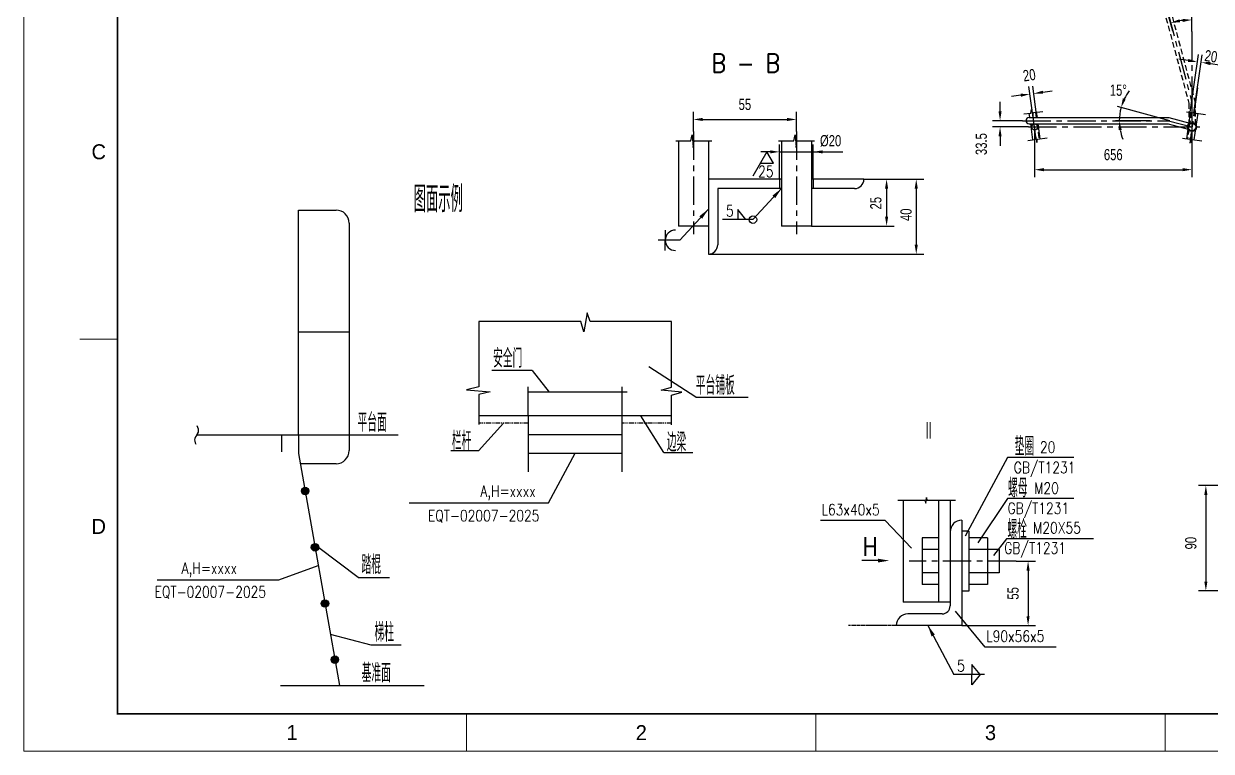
# Model space of a CAD drawing. Extents: x 148 to 221443, y -36682 to 6758.
# Drawn here: x 150963 to 157299, y -12368 to -8484 of the extents above; entities that cross this region are included whole.
import ezdxf
from ezdxf.enums import TextEntityAlignment as Align

# ---------------------------------------------------------------- set-up
doc = ezdxf.new("R2010")
doc.units = 0
doc.header["$LTSCALE"] = 10
doc.header["$MEASUREMENT"] = 0
for name, pattern in [('CENTERX2', [4, 2.5, -0.5, 0.5, -0.5]), ('HIDDENX2', [0.75, 0.5, -0.25]), ('PHANTOM', [2.5, 1.25, -0.25, 0.25, -0.25, 0.25, -0.25])]:
    doc.linetypes.add(name, pattern=pattern)
for name, color, linetype in [('2', 4, 'Continuous'), ('CENTER', 1, 'CENTERX2'), ('DIM', 4, 'Continuous'), ('HIDDEN', 7, 'HIDDENX2'), ('MAIN', 6, 'Continuous'), ('RED', 7, 'Continuous'), ('TEXT', 7, 'Continuous')]:
    doc.layers.add(name, color=color, linetype=linetype)
doc.layers.add('2（细实线）', color=3, linetype='Continuous', lineweight=20)
doc.layers.add('图框层', color=7, linetype='Continuous', lineweight=15)
doc.styles.add('HZ', font='ROMS.SHX', dxfattribs={"width": 0.75, "bigfont": 'GBCBIG.SHX'})
doc.styles.get("Standard").update_dxf_attribs({"font": 'wison_e.shx', "width": 0.75, "bigfont": 'wison_c.shx'})
doc.styles.add('XW', font='ROMANS.shx', dxfattribs={"width": 0.85})
doc.dimstyles.new('DIM1', dxfattribs={"dimscale": 20, "dimtxt": 3, "dimasz": 2.5, "dimexe": 2, "dimexo": 0, "dimgap": 1, "dimtad": 0, "dimdec": 0, "dimzin": 0, "dimdsep": 46, "dimtxsty": 'Standard', "dimcen": 2, "dimclrd": 3, "dimclre": 3, "dimclrt": 3, "dimadec": 0, "dimazin": 0, "dimtfac": 0.666667, "dimtdec": 0, "dimtofl": 0, "dimtmove": 2, "dimatfit": 1, "dimfxl": 2, "dimtvp": 1.333333, "dimtolj": 1, "dimtzin": 0, "dimarcsym": 0})

# ---------------------------------------------------------------- blocks, each defined once
blk = doc.blocks.new('*D634')
at = {"color": 3, "lineweight": -2}
for p, q in [((157612, -10949.7), (157230.5, -10949.7)), ((157270.5, -10999.7), (157270.5, -11462.2)), ((157612, -11512.2), (157230.5, -11512.2))]:
    blk.add_line(p, q, dxfattribs=at)
at = {"color": 3}
for points in [[(157278.8, -10999.7), (157262.2, -10999.7), (157270.5, -10949.7)], [(157262.2, -11462.2), (157278.8, -11462.2), (157270.5, -11512.2)]]:
    blk.add_solid(points, dxfattribs=at)
at = {"layer": 'Defpoints', "color": 0}
for p in [(157612, -10949.7), (157270.5, -11512.2), (157612, -11512.2)]:
    blk.add_point(p, dxfattribs=at)
at = {"color": 3, "insert": (157190.5, -11257.1), "char_height": 60, "attachment_point": 5, "rotation": 90}
blk.add_mtext('\\A1;90', dxfattribs=at)
blk = doc.blocks.new('*D639')
at = {"color": 3, "lineweight": -2}
for p, q in [((154536, -9060.5), (154536, -8955.4)), ((154586, -8995.4), (155036, -8995.4)), ((155086, -9060.5), (155086, -8955.4))]:
    blk.add_line(p, q, dxfattribs=at)
at = {"color": 3}
for points in [[(154586, -8987), (154586, -9003.7), (154536, -8995.4)], [(155036, -9003.7), (155036, -8987), (155086, -8995.4)]]:
    blk.add_solid(points, dxfattribs=at)
at = {"layer": 'Defpoints', "color": 0}
for p in [(155086, -8995.4), (154536, -9060.5), (155086, -9060.5)]:
    blk.add_point(p, dxfattribs=at)
at = {"color": 3, "insert": (154811, -8915.4), "char_height": 60, "attachment_point": 5}
blk.add_mtext('\\A1;55', dxfattribs=at)
blk = doc.blocks.new('*D640')
at = {"color": 3, "lineweight": -2}
for p, q in [((155446, -9314.2), (155607, -9314.2)), ((155567, -9364.2), (155567, -9514.2)), ((155166, -9564.2), (155607, -9564.2))]:
    blk.add_line(p, q, dxfattribs=at)
at = {"color": 3}
for points in [[(155575.4, -9364.2), (155558.7, -9364.2), (155567, -9314.2)], [(155558.7, -9514.2), (155575.4, -9514.2), (155567, -9564.2)]]:
    blk.add_solid(points, dxfattribs=at)
at = {"layer": 'Defpoints', "color": 0}
for p in [(155446, -9314.2), (155166, -9564.2), (155567, -9564.2)]:
    blk.add_point(p, dxfattribs=at)
at = {"color": 3, "insert": (155509.8, -9442.3), "char_height": 60, "attachment_point": 5, "rotation": 90}
blk.add_mtext('\\A1;25', dxfattribs=at)
blk = doc.blocks.new('*D641')
at = {"color": 3, "lineweight": -2}
for p, q in [((155446, -9314.2), (155765.3, -9314.2)), ((155725.3, -9364.2), (155725.3, -9664.2)), ((154616, -9714.2), (155765.3, -9714.2))]:
    blk.add_line(p, q, dxfattribs=at)
at = {"color": 3}
for points in [[(155733.7, -9364.2), (155717, -9364.2), (155725.3, -9314.2)], [(155717, -9664.2), (155733.7, -9664.2), (155725.3, -9714.2)]]:
    blk.add_solid(points, dxfattribs=at)
at = {"layer": 'Defpoints', "color": 0}
for p in [(155446, -9314.2), (154616, -9714.2), (155725.3, -9714.2)]:
    blk.add_point(p, dxfattribs=at)
at = {"color": 3, "insert": (155671.1, -9504.1), "char_height": 60, "attachment_point": 5, "rotation": 90}
blk.add_mtext('\\A1;40', dxfattribs=at)
blk = doc.blocks.new('*D642')
at = {"color": 3, "lineweight": -2}
for p, q in [((154946, -9168.3), (154896, -9168.3)), ((154996, -9314.2), (154996, -9128.3)), ((155176, -9314.2), (155176, -9128.3)), ((155226, -9168.3), (155276, -9168.3))]:
    blk.add_line(p, q, dxfattribs=at)
at = {"color": 3}
for points in [[(154946, -9176.7), (154946, -9160), (154996, -9168.3)], [(155226, -9160), (155226, -9176.7), (155176, -9168.3)]]:
    blk.add_solid(points, dxfattribs=at)
at = {"layer": 'Defpoints', "color": 0}
for p in [(155176, -9168.3), (154996, -9314.2), (155176, -9314.2)]:
    blk.add_point(p, dxfattribs=at)
at = {"color": 3, "insert": (155268.3, -9109.9), "char_height": 60, "attachment_point": 5}
blk.add_mtext('\\A1;%%c20', dxfattribs=at)
blk = doc.blocks.new('*D677')
at = {"color": 3, "lineweight": -2}
for p, q in [((156257.9, -11353.1), (156362, -11353.1)), ((156322, -11403.1), (156322, -11646.9)), ((155968.5, -11696.9), (156362, -11696.9))]:
    blk.add_line(p, q, dxfattribs=at)
at = {"color": 3}
for points in [[(156330.3, -11403.1), (156313.7, -11403.1), (156322, -11353.1)], [(156313.7, -11646.9), (156330.3, -11646.9), (156322, -11696.9)]]:
    blk.add_solid(points, dxfattribs=at)
at = {"layer": 'Defpoints', "color": 0}
for p in [(156257.9, -11353.1), (155968.5, -11696.9), (156322, -11696.9)]:
    blk.add_point(p, dxfattribs=at)
at = {"color": 3, "insert": (156242, -11525), "char_height": 60, "attachment_point": 5, "rotation": 90}
blk.add_mtext('\\A1;55', dxfattribs=at)
blk = doc.blocks.new('*D679')
at = {"color": 3, "lineweight": -2}
for p, q in [((156172.5, -8951.9), (156172.5, -8901.9)), ((156292.7, -9001.9), (156132.5, -9001.9)), ((156324, -9035.4), (156132.5, -9035.4)), ((156172.5, -9085.4), (156172.5, -9135.4))]:
    blk.add_line(p, q, dxfattribs=at)
at = {"color": 3}
for points in [[(156164.2, -8951.9), (156180.8, -8951.9), (156172.5, -9001.9)], [(156180.8, -9085.4), (156164.2, -9085.4), (156172.5, -9035.4)]]:
    blk.add_solid(points, dxfattribs=at)
at = {"layer": 'Defpoints', "color": 0}
for p in [(156172.5, -9035.4), (156292.7, -9001.9), (156324, -9035.4)]:
    blk.add_point(p, dxfattribs=at)
at = {"color": 3, "insert": (156072.4, -9127), "char_height": 60, "attachment_point": 5, "rotation": 90}
blk.add_mtext('\\A1;33.5', dxfattribs=at)
blk = doc.blocks.new('*D682')
at = {"color": 3, "linetype": 'Continuous', "lineweight": -2}
for p, q in [((157196.5, -8526.3), (157196.5, -8423.9)), ((157094.1, -8523.7), (157071.8, -8440.3))]:
    blk.add_line(p, q, dxfattribs=at)
blk.add_arc((157196.5, -8906), 442.1, 96.48393, 98.51607, dxfattribs=at)
at = {"color": 3}
for points in [[(157129.4, -8460.6), (157132.8, -8476.9), (157082.1, -8479)], [(157147.1, -8475), (157146.1, -8458.4), (157196.5, -8463.9)]]:
    blk.add_solid(points, dxfattribs=at)
at = {"layer": 'Defpoints', "color": 0}
for p in [(157119.8, -8470.6), (157094.1, -8523.7), (157196.5, -8526.3), (157196.5, -8906), (157196.5, -9123.4)]:
    blk.add_point(p, dxfattribs=at)
at = {"color": 3, "insert": (157152.5, -8395.3), "char_height": 60, "attachment_point": 5, "rotation": 4.92601}
blk.add_mtext('\\A1;15%%d', dxfattribs=at)
blk = doc.blocks.new('*D683')
at = {"color": 3, "lineweight": -2}
for p, q in [((156356.5, -9035.4), (156356.5, -9303.4)), ((157196.5, -9035.4), (157196.5, -9303.4)), ((156406.5, -9263.4), (157146.5, -9263.4))]:
    blk.add_line(p, q, dxfattribs=at)
at = {"color": 3}
for points in [[(156406.5, -9255.1), (156406.5, -9271.8), (156356.5, -9263.4)], [(157146.5, -9271.8), (157146.5, -9255.1), (157196.5, -9263.4)]]:
    blk.add_solid(points, dxfattribs=at)
at = {"layer": 'Defpoints', "color": 0}
for p in [(156356.5, -9035.4), (157196.5, -9035.4), (157196.5, -9263.4)]:
    blk.add_point(p, dxfattribs=at)
at = {"color": 3, "insert": (156776.5, -9183.4), "char_height": 60, "attachment_point": 5}
blk.add_mtext('\\A1;656', dxfattribs=at)
blk = doc.blocks.new('*D695')
at = {"color": 3, "linetype": 'Continuous', "lineweight": -2}
for p, q in [((156282.6, -8866.4), (156233.1, -8873.3)), ((156349.5, -8985.1), (156326.7, -8819.9)), ((156369.3, -8982.4), (156346.5, -8817.2)), ((156401.5, -8850), (156451, -8843.1))]:
    blk.add_line(p, q, dxfattribs=at)
at = {"color": 3}
for points in [[(156283.8, -8874.7), (156281.5, -8858.2), (156332.1, -8859.6)], [(156400.3, -8841.7), (156402.6, -8858.2), (156352, -8856.8)]]:
    blk.add_solid(points, dxfattribs=at)
at = {"layer": 'Defpoints', "color": 0}
for p in [(156352, -8856.8), (156349.5, -8985.1), (156369.3, -8982.4)]:
    blk.add_point(p, dxfattribs=at)
at = {"color": 3, "insert": (156328.3, -8759.1), "char_height": 60, "attachment_point": 5, "rotation": 7.88374}
blk.add_mtext('\\A1;20', dxfattribs=at)
blk = doc.blocks.new('*D696')
at = {"color": 3, "linetype": 'Continuous', "lineweight": -2}
for p, q in [((157175.7, -8680.5), (157126.2, -8673.5)), ((157187.3, -8957), (157230.8, -8647.8)), ((157207.1, -8959.7), (157250.6, -8650.6)), ((157294.5, -8697.2), (157344.1, -8704.2))]:
    blk.add_line(p, q, dxfattribs=at)
at = {"color": 3}
for points in [[(157174.5, -8688.7), (157176.9, -8672.2), (157225.2, -8687.5)], [(157295.7, -8688.9), (157293.4, -8705.4), (157245, -8690.2)]]:
    blk.add_solid(points, dxfattribs=at)
at = {"layer": 'Defpoints', "color": 0}
for p in [(157245, -8690.2), (157187.3, -8957), (157207.1, -8959.7)]:
    blk.add_point(p, dxfattribs=at)
at = {"color": 3, "insert": (157297.8, -8658.4), "char_height": 60, "attachment_point": 5, "rotation": 352}
blk.add_mtext('\\A1;20', dxfattribs=at)
blk = doc.blocks.new('a2')
for p, q in [((15326.09, 9816.74), (15336.09, 9816.74)), ((15429.25, 9706.74), (15429.25, 9716.74)), ((15522.42, 9706.74), (15522.42, 9716.74)), ((15615.59, 9706.74), (15615.59, 9716.74))]:
    blk.add_line(p, q)
at = {"layer": '图框层', "ltscale": 10}
blk.add_lwpolyline([(15311.09, 10126.74), (15905.09, 10126.74), (15905.09, 9706.74), (15311.09, 9706.74)], close=True, dxfattribs=at)
at = {"layer": '图框层', "ltscale": 10, "const_width": 0.5}
blk.add_lwpolyline([(15336.09, 10116.74), (15895.09, 10116.74), (15895.09, 9716.74), (15336.09, 9716.74)], close=True, dxfattribs=at)
at = {"style": 'HZ'}
for s, p in [('C', (15331.09, 9866.74)), ('D', (15331.09, 9766.74)), ('1', (15382.67, 9711.74)), ('2', (15475.84, 9711.74)), ('3', (15569, 9711.74))]:
    blk.add_text(s, height=4, dxfattribs=at).set_placement(p, align=Align.MIDDLE)

msp = doc.modelspace()

# ---------------------------------------------------------------- hatches: boundary and pattern name
at = {"layer": 'RED'}
h = msp.add_hatch(color=256, dxfattribs=at)
h.paths.add_polyline_path([(152461.0133, -10959.4278, 0.363970234), (152444.4863, -10979.124, 0.466307658), (152467.9592, -10998.8202)])
h.paths.add_polyline_path([(152461.0133, -10959.4278), (152467.9592, -10998.8202, 0.363970234), (152484.4863, -10979.124, 0.466307658)])
h = msp.add_hatch(color=256, dxfattribs=at)
h.paths.add_polyline_path([(152513.9114, -11259.4278, 0.363970234), (152497.3844, -11279.124, 0.466307658), (152520.8573, -11298.8202)])
h.paths.add_polyline_path([(152513.9114, -11259.4278), (152520.8573, -11298.8202, 0.363970234), (152537.3844, -11279.124, 0.466307658)])
h = msp.add_hatch(color=256, dxfattribs=at)
h.paths.add_polyline_path([(152566.8095, -11559.4278, 0.363970234), (152550.2825, -11579.124, 0.466307658), (152573.7554, -11598.8202)])
h.paths.add_polyline_path([(152566.8095, -11559.4278), (152573.7554, -11598.8202, 0.363970234), (152590.2825, -11579.124, 0.466307658)])
h = msp.add_hatch(color=256, dxfattribs=at)
h.paths.add_polyline_path([(152619.7076, -11859.4278, 0.363970234), (152603.1806, -11879.124, 0.466307658), (152626.6535, -11898.8202)])
h.paths.add_polyline_path([(152619.7076, -11859.4278), (152626.6535, -11898.8202, 0.363970234), (152643.1806, -11879.124, 0.466307658)])

# ---------------------------------------------------------------- linework, layer by layer
at = {"color": 3}
for p, q in [((157077.8662, -9001.8953), (156798.5555, -8927.0542)), ((156972.7928, -9001.8953), (156788.7024, -9001.8953)), ((154995.9506, -9168.3312), (155333.2241, -9168.3312))]:
    msp.add_line(p, q, dxfattribs=at)
at = {"color": 1, "linetype": 'Continuous'}
msp.add_line((157179.4037, -9013.4647), (157174.7063, -9046.8878), dxfattribs=at)
at = {"linetype": 'Continuous'}
for p, q in [((154772.9693, -9475.5794), (154772.9693, -9530.1938)), ((154816.7041, -9530.1938), (154772.9693, -9475.5794)), ((154816.7041, -9530.1938), (154772.9693, -9530.1938)), ((156066.1623, -11958.6863), (156022.4275, -11904.0718)), ((156022.4275, -11904.0718), (156022.4275, -11958.6863)), ((156066.1623, -11958.6863), (156022.4275, -12013.3007)), ((156022.4275, -12013.3007), (156022.4275, -11958.6863))]:
    msp.add_line(p, q, dxfattribs=at)
at = {"color": 4, "linetype": 'PHANTOM'}
msp.add_line((155618.4687, -11696.8857), (155363.2012, -11696.8857), dxfattribs=at)
at = {"color": 3}
msp.add_lwpolyline([(154893.7701, -9228.2748), (154963.0521, -9228.3874), (154928.5086, -9168.3312), (154853.2419, -9298.209)], dxfattribs=at)
at = {"color": 7}
msp.add_circle((157196.5186, -9035.3914), 20, dxfattribs=at)
at = {"color": 3}
for start, end in [(143.68268842, 154.34134421), (165, 180), (190.65865579, 201.31731158)]:
    msp.add_arc((157077.8662, -9001.8953), 269.1638, start, end, dxfattribs=at)
for points in [[(156843.059, -8888.2402), (156827.4305, -8882.4499), (156817.874, -8932.2306)], [(156805.0491, -9052.4532), (156821.6438, -9050.9052), (156808.7024, -9001.8953)]]:
    msp.add_solid(points, dxfattribs=at)
at = {"layer": '2', "color": 3, "linetype": 'Continuous'}
for p, q in [((155005.9506, -9364.1788), (154853.9477, -9530.1938)), ((154615.9506, -9474.2619), (154463.9477, -9640.2769)), ((154853.9477, -9530.1938), (154691.0724, -9530.1938)), ((154463.9477, -9640.2769), (154349.0063, -9640.2769)), ((154548.96, -10477.9636), (154298.3193, -10315.1956)), ((153676.2594, -10335.8616), (153461.0893, -10335.8616)), ((153676.2594, -10335.8616), (153766.3442, -10451.1649)), ((154548.96, -10477.9636), (154829.0369, -10477.9636)), ((154378.0104, -10773.0273), (154255.6175, -10577.1576)), ((153389.8715, -10764.8261), (153522.7868, -10616.9391)), ((152429.2209, -10679.124), (152960.5444, -10679.124)), ((153389.8715, -10764.8261), (153241.3196, -10764.8261)), ((153763.8205, -11041.1898), (153904.7695, -10777.1576)), ((154378.0104, -10773.0273), (154532.6865, -10773.0273)), ((156211.339, -10800.5495), (155986.8912, -11219.1754)), ((156565.234, -10800.5495), (156211.339, -10800.5495)), ((156211.7309, -11017.9315), (156053.5075, -11255.7978)), ((156565.234, -11017.9315), (156211.7309, -11017.9315)), ((153019.842, -11041.1898), (153763.8205, -11041.1898)), ((155558.5197, -11135.9427), (155213.7219, -11135.9427)), ((155558.5197, -11135.9427), (155699.1041, -11283.3188)), ((156207.3285, -11233.4695), (156136.7778, -11322.384)), ((156671.2578, -11233.4695), (156207.3285, -11233.4695)), ((152747.4252, -11440.0191), (152537.2604, -11281.3475)), ((152324.7079, -11452.5857), (152534.506, -11376.2255)), ((155521.3681, -11350.1293), (155435.5139, -11350.1293)), ((151675.63, -11452.5857), (152324.7079, -11452.5857)), ((152747.4252, -11440.0191), (152915.4675, -11440.0191)), ((156092.265, -11811.7127), (155934.5533, -11620.6889)), ((155787.6103, -11696.8857), (155925.9581, -11958.6863)), ((152816.5393, -11800.9278), (152599.6128, -11745.4645)), ((152977.0336, -11800.9278), (152816.5393, -11800.9278)), ((156472.4558, -11811.7127), (156092.265, -11811.7127)), ((156088.8334, -11958.6863), (155925.9581, -11958.6863)), ((152332.6355, -12016.8265), (153099.2752, -12016.8265))]:
    msp.add_line(p, q, dxfattribs=at)
msp.add_open_spline([(151887.454, -10628.7584), (151892.5972, -10641.0432), (151900.1035, -10665.7899), (151869.1518, -10695.8633), (151875.9252, -10718.356), (151880.8282, -10728.7584)], degree=3, knots=[9.807065515, 9.807065515, 9.807065515, 9.807065515, 46.531960187, 84.910027592, 116.857893143, 116.857893143, 116.857893143, 116.857893143], dxfattribs=at)
for points in [[(154958.0574, -9401.6787), (154972.8083, -9415.1846), (155005.9506, -9364.1788)], [(154568.0574, -9511.7617), (154582.8083, -9525.2676), (154615.9506, -9474.2619)], [(155521.3681, -11360.1293), (155521.3681, -11340.1293), (155581.3681, -11350.1293)], [(155806.8022, -11754.6064), (155824.485, -11745.2619), (155787.6103, -11696.8857)]]:
    msp.add_solid(points, dxfattribs=at)
at = {"layer": 'CENTER', "color": 1, "ltscale": 6}
for p, q in [((156999.7192, -8171.4941), (157196.5181, -8905.9573)), ((157196.5181, -8526.2642), (157196.5181, -9123.3973)), ((157225.8224, -8826.8799), (157184.27, -9122.5408)), ((156365.7698, -9102.3788), (156347.2191, -8968.4118)), ((154535.9506, -9060.4818), (154535.9506, -9607.1948)), ((155085.9506, -9060.4818), (155085.9506, -9607.1948)), ((156292.722, -9001.8953), (157071.5091, -9001.8953)), ((156324.0484, -9035.3953), (157238.0583, -9035.3953)), ((157071.4944, -9001.8914), (157196.5181, -9035.3914)), ((156257.8817, -11353.1357), (155688.1806, -11353.1357))]:
    msp.add_line(p, q, dxfattribs=at)
at = {"layer": 'DIM'}
msp.add_line((157196.5181, -8905.9573), (157196.5181, -9035.3914), dxfattribs=at)
msp.add_circle((154853.9477, -9530.1938), 20, dxfattribs=at)
at = {"layer": 'HIDDEN', "color": 2, "ltscale": 6}
for p, q in [((156987.7812, -8191.6578), (157179.7681, -8908.1625)), ((157020.2299, -8183.3391), (157213.2681, -8903.7521)), ((157179.7681, -8908.1625), (157179.7681, -9018.2031)), ((157213.2681, -8903.7521), (157213.2681, -9018.2031)), ((156360.8743, -8957.6669), (156364.6793, -8985.1453)), ((157192.2964, -8957.6543), (157172.3848, -9099.3328)), ((156369.3182, -9018.6453), (156380.4984, -9099.3856))]:
    msp.add_line(p, q, dxfattribs=at)
at = {"layer": 'MAIN', "linetype": 'Continuous'}
for points in [[(156299.2529, -8966.1998), (156336.6841, -8961.0166), (156339.838, -8942.4684), (156347.4374, -8976.6858), (156350.7208, -8959.0729), (156401.415, -8952.0531)], [(157166.6272, -8954.0467), (157204.0478, -8959.3058), (157212.1577, -8942.329), (157210.102, -8977.3198), (157218.0805, -8961.278), (157268.7603, -8968.4006)], [(154442.13, -9109.8101), (154523.1549, -9109.8101), (154530.2689, -9077.8205), (154535.6044, -9144.4653), (154540.051, -9109.8101), (154633.9054, -9109.8101)], [(154990.4465, -9109.8101), (155071.4714, -9109.8101), (155078.5854, -9077.8205), (155083.921, -9144.4653), (155088.3675, -9109.8101), (155182.2219, -9109.8101)], [(156321.1907, -9107.598), (156358.6219, -9102.4148), (156361.7758, -9083.8667), (156369.3751, -9118.0841), (156372.6585, -9100.4712), (156423.3528, -9093.4514)], [(157146.7156, -9095.7252), (157184.1361, -9100.9844), (157192.246, -9084.0075), (157190.1904, -9118.9983), (157198.1688, -9102.9565), (157248.8487, -9110.0791)], [(154418.7348, -10626.2251), (154418.7348, -10466.6903), (154473.6159, -10450.9983), (154363.8538, -10440.5369), (154418.7348, -10424.8449), (154418.7348, -10074.5394), (153984.9133, -10074.5394), (153969.2331, -10027.4634), (153950.9394, -10129.4615), (153935.2591, -10074.5394), (153390.8041, -10074.5394), (153390.8041, -10422.2296), (153325.4695, -10437.9216), (153452.0227, -10448.383), (153390.8041, -10464.075), (153390.8041, -10624.4088)], [(155626.6791, -11026.7594), (155771.5385, -11026.7594), (155775.7162, -11043.7651), (155779.7458, -11012.4481), (155782.4321, -11026.7645), (155933.7606, -11026.7645)]]:
    msp.add_lwpolyline(points, dxfattribs=at)
at = {"layer": 'RED'}
for p, q in [((156326.2052, -8962.4676), (156329.3454, -8985.1453)), ((156327.8721, -8985.1453), (157073.7142, -8985.1453)), ((156365.8271, -8956.9811), (156369.7271, -8985.1453)), ((157073.6995, -8985.1414), (157184.2507, -9014.7635)), ((157187.3451, -8956.9584), (157179.4037, -9013.4647)), ((157226.9558, -8962.5253), (157207.0442, -9104.2039)), ((156327.8721, -9018.6453), (157069.3039, -9018.6453)), ((156333.9842, -9018.6453), (156345.8292, -9104.1863)), ((156374.3659, -9018.6453), (156385.4512, -9098.6997)), ((157069.2892, -9018.6414), (157175.5802, -9047.122)), ((157174.7063, -9046.8878), (157167.4335, -9098.637)), ((154455.9506, -9109.8101), (154455.9506, -9564.1788)), ((154615.9506, -9109.8101), (154615.9506, -9714.1788)), ((155005.9506, -9109.8101), (155005.9506, -9564.1788)), ((155165.9506, -9109.8101), (155165.9506, -9564.1788)), ((155005.9506, -9314.1788), (154615.9506, -9314.1788)), ((154665.9506, -9364.1788), (154665.9506, -9664.1788)), ((155005.9506, -9364.1788), (154665.9506, -9364.1788)), ((154995.9506, -9314.1788), (154995.9506, -9364.1788)), ((155445.9506, -9314.1788), (155165.9506, -9314.1788)), ((155395.9506, -9364.1788), (155165.9506, -9364.1788)), ((155175.9506, -9314.1788), (155175.9506, -9364.1788)), ((152429.2209, -10679.124), (152429.2209, -9479.124)), ((152429.2209, -9479.124), (152629.2209, -9479.124)), ((152699.2209, -9549.124), (152699.2209, -10763.124)), ((154615.9506, -9564.1788), (154455.9506, -9564.1788)), ((155165.9506, -9564.1788), (155005.9506, -9564.1788)), ((154385.7112, -9585.6625), (154385.7112, -9640.2769)), ((154385.7112, -9694.8913), (154385.7112, -9640.2769)), ((152429.2209, -10129.124), (152699.2209, -10129.124)), ((153654.7695, -10577.1576), (153654.7695, -10422.6576)), ((154183.0238, -10451.1649), (153654.7695, -10451.1649)), ((154154.7695, -10422.6576), (154154.7695, -10877.1576)), ((153654.7695, -10577.1576), (153654.7695, -10877.1576)), ((152339.2209, -10679.124), (152429.2209, -10679.124)), ((152429.2209, -10679.124), (152429.2209, -10779.124)), ((153654.7695, -10674.3558), (153654.7695, -10774.3558)), ((153654.7695, -10677.1576), (154154.7695, -10677.1576)), ((152429.2209, -10779.124), (152647.4612, -12016.8265)), ((152629.2209, -10833.124), (152438.7425, -10833.124)), ((153654.7695, -10777.1576), (154154.7695, -10777.1576)), ((155655.9687, -11026.7594), (155655.9687, -11571.8857)), ((155843.4687, -11026.7645), (155843.4687, -11571.8857)), ((155905.9687, -11026.7645), (155905.9687, -11592.3857)), ((155968.4687, -11134.3857), (155968.4687, -11696.8857)), ((156005.9687, -11193.6506), (155968.4687, -11193.6506)), ((156005.9687, -11193.6506), (156005.9687, -11512.6209)), ((155755.9687, -11228.1357), (155755.9687, -11478.1357)), ((155843.4687, -11228.1357), (155755.9687, -11228.1357)), ((156105.9687, -11228.1357), (156005.9687, -11228.1357)), ((156105.9687, -11228.1357), (156105.9687, -11478.1357)), ((155843.4687, -11290.6357), (155755.9687, -11290.6357)), ((156168.0188, -11290.6357), (156005.9687, -11290.6357)), ((156168.0188, -11290.6357), (156168.0188, -11415.6357)), ((155843.4687, -11415.6357), (155755.9687, -11415.6357)), ((156168.0188, -11415.6357), (156005.9687, -11415.6357)), ((155843.4687, -11478.1357), (155755.9687, -11478.1357)), ((156005.9687, -11512.6209), (155968.4687, -11512.6209)), ((156105.9687, -11478.1357), (156005.9687, -11478.1357)), ((155905.9687, -11571.8857), (155655.9687, -11571.8857)), ((155863.9687, -11634.3857), (155680.9687, -11634.3857)), ((155968.4687, -11696.8857), (155618.4687, -11696.8857))]:
    msp.add_line(p, q, dxfattribs=at)
at = {"layer": 'RED', "color": 3, "linetype": 'Continuous', "ltscale": 6}
msp.add_line((154418.7348, -10577.1576), (153390.8041, -10577.1576), dxfattribs=at)
at = {"layer": 'RED', "color": 4, "linetype": 'PHANTOM', "ltscale": 2}
for p, q in [((153654.7695, -10616.9391), (153390.8041, -10616.9391)), ((154418.7348, -10616.9391), (154154.7695, -10616.9391))]:
    msp.add_line(p, q, dxfattribs=at)
at = {"layer": 'RED', "color": 3}
for p, q in [((151885.4947, -10679.124), (152339.2209, -10679.124)), ((152339.2209, -10679.124), (152339.2209, -10769.124))]:
    msp.add_line(p, q, dxfattribs=at)
at = {"layer": 'RED'}
for centre, radius in [((156356.4944, -9035.3953), 16.75), ((157196.5186, -9035.3914), 24), ((152464.4863, -10979.124), 20), ((152517.3844, -11279.124), 20), ((152570.2825, -11579.124), 20), ((152623.1806, -11879.124), 20)]:
    msp.add_circle(centre, radius, dxfattribs=at)
for centre, radius, start, end in [((156327.8721, -9001.8953), 16.75, 90, 270), ((155395.9506, -9314.1788), 50, 270, 0), ((152629.2209, -9549.124), 70, 0, 90), ((154440.3256, -9640.2769), 54.6144, 90, 270), ((154615.9506, -9664.1788), 50, 270, 0), ((152629.2209, -10763.124), 70, 270, 0), ((155968.4687, -11196.8857), 62.5, 90, 180), ((155863.9687, -11592.3857), 42, 270, 0), ((155680.9687, -11696.8857), 62.5, 90, 180)]:
    msp.add_arc(centre, radius, start, end, dxfattribs=at)

# ---------------------------------------------------------------- block references
at = {"layer": '2（细实线）', "xscale": 20, "yscale": 20, "zscale": 20}
msp.add_blockref('a2', (-155258.6412, -206502.6822), dxfattribs=at)

# ---------------------------------------------------------------- texts
at = {"color": 3, "linetype": 'Continuous', "style": 'XW'}
for width, p in [(0.8, (154751.0691, -9483.5322)), (0.85, (155985.9548, -11912.0246))]:
    msp.add_text('5', height=60, dxfattribs=dict(at, width=width)).set_placement(p, align=Align.MIDDLE_RIGHT)
at = {"color": 3, "linetype": 'Continuous', "style": 'XW', "width": 0.8}
for s, p in [('20', (156385.0566, -10774.5229)), ('GB/T1231', (156245.44, -10883.565)), ('M20', (156354.4296, -10993.171)), ('GB/T1231', (156212.1787, -11100.947)), ('M20X55', (156348.7452, -11205.3485)), ('GB/T1231', (156195.0005, -11313.1169)), ('L90x56x5', (156098.1681, -11783.8814))]:
    msp.add_text(s, height=60, dxfattribs=at).set_placement(p)
at = {"color": 3, "insert": (156803.4768, -8839.5822), "char_height": 60, "attachment_point": 5, "rotation": 359.57663812}
msp.add_mtext('\\A1;15°', dxfattribs=at)
at = {"layer": '2', "color": 3, "linetype": 'Continuous', "style": 'XW', "width": 0.85}
for s, p in [('B - B', (154997.383, -8694.7008)), ('H', (155518.0038, -11275.4146))]:
    msp.add_text(s, height=100, dxfattribs=at).set_placement(p, align=Align.MIDDLE_RIGHT)
at = {"layer": '2', "color": 3, "linetype": 'Continuous'}
for s, height, style, width, p in [('图面示例', 140, 'HZ', 0.65, (153043.9216, -9490.519)), ('安全门', 100, 'HZ', 0.65, (153467.2149, -10320.0363)), ('平台铺板', 100, 'HZ', 0.65, (154548.7632, -10464.618)), ('Ⅱ', 100, 'HZ', 0.65, (155765.3727, -10708.5803)), ('栏杆', 100, 'HZ', 0.65, (153247.4452, -10761.482)), ('边梁', 100, 'HZ', 0.65, (154394.2165, -10768.0867)), ('垫圈', 100, 'HZ', 0.65, (156250.3069, -10790.316)), ('A,H=xxxx', 60, 'XW', 0.8, (153399.0788, -11009.0957)), ('螺母', 100, 'HZ', 0.65, (156215.3914, -11012.6383)), ('EQT-02007-2025', 60, 'XW', 0.8, (153119.9958, -11140.3202)), ('L63x40x5', 60, 'XW', 0.8, (155219.625, -11108.1114)), ('螺栓', 100, 'HZ', 0.65, (156211.625, -11232.5446)), ('踏棍', 100, 'HZ', 0.65, (152765.4483, -11421.7321)), ('A,H=xxxx', 60, 'XW', 0.8, (151805.276, -11420.4917)), ('EQT-02007-2025', 60, 'XW', 0.8, (151661.2743, -11547.2873)), ('梯柱', 100, 'HZ', 0.65, (152834.5624, -11782.6408)), ('基准面', 100, 'HZ', 0.65, (152765.9923, -11999.8905))]:
    msp.add_text(s, height=height, dxfattribs=dict(at, style=style, width=width)).set_placement(p)
at = {"layer": 'DIM', "color": 3, "style": 'XW', "width": 0.8}
msp.add_text('25', height=60, rotation=359.90686434, dxfattribs=at).set_placement((154963.7631, -9273.142), align=Align.MIDDLE_RIGHT)
at = {"layer": 'TEXT', "style": 'HZ', "width": 0.65}
msp.add_text('平台面', height=100, dxfattribs=at).set_placement((152743.9048, -10662.8069))

# ---------------------------------------------------------------- dimensions: what is measured, and where the dimension line sits
at = {"color": 7, "linetype": 'Continuous'}
dim = msp.add_angular_dim_2l(base=(157119.7542, -8470.6081), line1=((157196.5181, -8526.2642), (157196.5181, -9123.3973)), line2=((157094.0902, -8523.6915), (157196.5181, -8905.9573)), dimstyle='DIM1', override={"dimscale": 20}, dxfattribs=at)
dim.commit()
dim.dimension.update_dxf_attribs({"geometry": '*D682', "text_midpoint": (157152.503, -8395.2682), "dimtype": 162})
at = {"color": 1, "linetype": 'Continuous'}
dim = msp.add_linear_dim(base=(157245.0263, -8690.2376), p1=(157187.3451, -8956.9584), p2=(157207.1499, -8959.7418), angle=352, dimstyle='DIM1', dxfattribs=at)
dim.commit()
dim.dimension.update_dxf_attribs({"geometry": '*D696', "text_midpoint": (157297.7901, -8658.4005), "dimtype": 161})
dim = msp.add_aligned_dim(p1=(156349.5362, -8985.1453), p2=(156369.3472, -8982.4021), distance=126.7803, dimstyle='DIM1', dxfattribs=at)
dim.commit()
dim.dimension.update_dxf_attribs({"geometry": '*D695', "text_midpoint": (156328.3357, -8759.1368)})
for base, p1, p2, text, picture, middle in [((155085.9506, -8995.3545), (154535.9506, -9060.4818), (155085.9506, -9060.4818), '55', '*D639', (154810.9506, -8915.3545)), ((157196.5175, -9263.4449), (156356.4944, -9035.3953), (157196.5175, -9035.3953), '656', '*D683', (156776.506, -9183.4449))]:
    dim = msp.add_linear_dim(base=base, p1=p1, p2=p2, text=text, dimstyle='DIM1', override={"dimscale": 20})
    dim.commit()
    dim.dimension.update_dxf_attribs({"geometry": picture, "text_midpoint": middle})
for base, p1, p2, text, override, picture, middle in [((156172.5043, -9035.3953), (156292.722, -9001.8953), (156324.0484, -9035.3953), '33.5', {"dimscale": 20, "dimtmove": 1}, '*D679', (156152.3737, -9126.993)), ((155725.3354, -9714.1788), (155445.9506, -9314.1788), (154615.9506, -9714.1788), '40', {"dimscale": 20}, '*D641', (155671.1246, -9504.1256)), ((155567.045, -9564.1788), (155445.9506, -9314.1788), (155165.9506, -9564.1788), '25', {"dimscale": 20}, '*D640', (155509.8458, -9442.2753)), ((157270.5094, -11512.2376), (157612.024, -10949.7376), (157612.024, -11512.2376), '90', {"dimscale": 20, "dimtmove": 0}, '*D634', (157270.5094, -11257.1145))]:
    dim = msp.add_linear_dim(base=base, p1=p1, p2=p2, angle=90, text=text, dimstyle='DIM1', override=override)
    dim.commit()
    dim.dimension.update_dxf_attribs({"geometry": picture, "text_midpoint": middle, "dimtype": 160})
dim = msp.add_linear_dim(base=(155175.9506, -9168.3312), p1=(154995.9506, -9314.1788), p2=(155175.9506, -9314.1788), text='%%c20', dimstyle='DIM1', override={"dimscale": 20})
dim.commit()
dim.dimension.update_dxf_attribs({"geometry": '*D642', "text_midpoint": (155268.2724, -9109.9084), "dimtype": 160})
at = {"color": 1}
dim = msp.add_linear_dim(base=(156322.0086, -11696.8857), p1=(156257.8817, -11353.1357), p2=(155968.4687, -11696.8857), angle=90, text='55', dimstyle='DIM1', override={"dimscale": 20}, dxfattribs=at)
dim.commit()
dim.dimension.update_dxf_attribs({"geometry": '*D677', "text_midpoint": (156242.0086, -11525.0107)})

doc.saveas('drawing.dxf')
